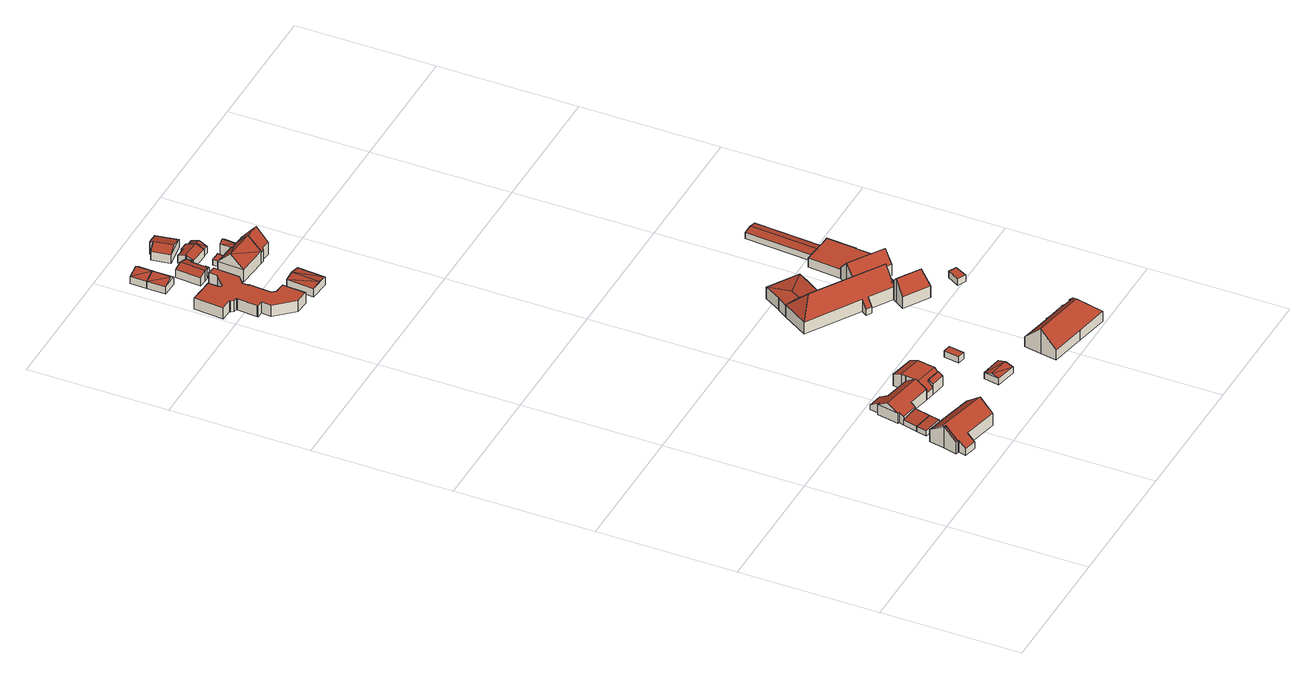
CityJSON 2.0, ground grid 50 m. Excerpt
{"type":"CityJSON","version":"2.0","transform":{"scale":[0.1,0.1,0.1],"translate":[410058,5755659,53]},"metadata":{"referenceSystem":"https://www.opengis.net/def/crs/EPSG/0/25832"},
"CityObjects":{
"building1":{"type":"Building","attributes":{"Gemeindeschluessel":"05515000","Geometrietyp2DReferenz":"3000","function":"51009_1610","roofType":"2100","measuredHeight":8.49},"geometry":[{"type":"Solid","lod":"2","boundaries":[[[[0,1,2,3]],[[4,5,1,0]],[[6,7,5,4]],[[3,2,7,6]],[[4,0,3,6]],[[1,5,7,2]]]],"semantics":{"surfaces":[{"type":"WallSurface"},{"type":"RoofSurface"},{"type":"GroundSurface"}],"values":[[0,0,0,0,1,2]]}}]},
"building2":{"type":"Building","attributes":{"Gemeindeschluessel":"05515000","Geometrietyp2DReferenz":"3000","function":"31001_1000","roofType":"5000","measuredHeight":8.81},"address":[{"country":"Germany","locality":"Münster","thoroughfareNumber":"24","thoroughfareName":"Wersewinkel"}],"geometry":[{"type":"Solid","lod":"2","boundaries":[[[[8,9,10,11]],[[12,13,9,8]],[[14,15,13,12]],[[16,17,15,14]],[[0,1,17,16]],[[3,2,1,0]],[[6,7,2,3]],[[18,19,7,6]],[[20,21,19,18]],[[22,23,21,20]],[[24,25,23,22]],[[11,10,25,24]],[[8,11,26,27,6,3,0,16,14,12]],[[24,22,20,18,27,26]],[[6,27,18]],[[24,26,11]],[[9,13,15,17,1,2,7,19,21,23,25,10]]]],"semantics":{"surfaces":[{"type":"WallSurface"},{"type":"RoofSurface"},{"type":"GroundSurface"}],"values":[[0,0,0,0,0,0,0,0,0,0,0,0,1,1,0,0,2]]}}]},
"building3":{"type":"Building","attributes":{"Gemeindeschluessel":"05515000","Geometrietyp2DReferenz":"3000","function":"31001_2460","roofType":"2100","measuredHeight":2.46},"geometry":[{"type":"Solid","lod":"2","boundaries":[[[[28,29,30,31]],[[32,33,29,28]],[[34,35,33,32]],[[31,30,35,34]],[[32,28,31,34]],[[29,33,35,30]]]],"semantics":{"surfaces":[{"type":"WallSurface"},{"type":"RoofSurface"},{"type":"GroundSurface"}],"values":[[0,0,0,0,1,2]]}}]},
"building4":{"type":"Building","attributes":{"Gemeindeschluessel":"05515000","Geometrietyp2DReferenz":"3000","function":"31001_2460","roofType":"2100","measuredHeight":2.46},"geometry":[{"type":"Solid","lod":"2","boundaries":[[[[32,33,35,34]],[[36,37,33,32]],[[38,39,37,36]],[[34,35,39,38]],[[36,32,34,38]],[[33,37,39,35]]]],"semantics":{"surfaces":[{"type":"WallSurface"},{"type":"RoofSurface"},{"type":"GroundSurface"}],"values":[[0,0,0,0,1,2]]}}]},
"building5":{"type":"Building","attributes":{"Gemeindeschluessel":"05515000","Geometrietyp2DReferenz":"3000","function":"31001_1000","roofType":"5000","measuredHeight":6.45},"address":[{"country":"Germany","locality":"Münster","thoroughfareNumber":"25","thoroughfareName":"Wersewinkel"}],"geometry":[{"type":"Solid","lod":"2","boundaries":[[[[40,41,37,42]],[[43,44,41,40]],[[45,46,44,43]],[[47,48,46,45]],[[49,50,48,47]],[[51,52,50,49]],[[53,54,52,51]],[[55,56,54,53]],[[57,58,56,55]],[[59,60,58,57]],[[61,39,60,59]],[[42,37,39,61]],[[57,62,63,43,40,42,61,59]],[[55,53,51,49,47,45,63,62]],[[43,63,45]],[[55,62,57]],[[41,44,46,48,50,52,54,56,58,60,39,37]]]],"semantics":{"surfaces":[{"type":"WallSurface"},{"type":"RoofSurface"},{"type":"GroundSurface"}],"values":[[0,0,0,0,0,0,0,0,0,0,0,0,1,1,0,0,2]]}}]},
"building6":{"type":"Building","attributes":{"Gemeindeschluessel":"05515000","Geometrietyp2DReferenz":"3000","function":"51009_1610","roofType":"2100","measuredHeight":5.08},"geometry":[{"type":"Solid","lod":"2","boundaries":[[[[64,65,66,67]],[[68,69,65,64]],[[70,71,69,68]],[[67,66,71,70]],[[68,64,67,70]],[[65,69,71,66]]]],"semantics":{"surfaces":[{"type":"WallSurface"},{"type":"RoofSurface"},{"type":"GroundSurface"}],"values":[[0,0,0,0,1,2]]}}]},
"building7":{"type":"Building","attributes":{"Gemeindeschluessel":"05515000","Geometrietyp2DReferenz":"3000","function":"31001_1000","roofType":"9999","measuredHeight":6.04},"address":[{"country":"Germany","locality":"Münster","thoroughfareNumber":"26","thoroughfareName":"Wersewinkel"}],"geometry":[{"type":"Solid","lod":"2","boundaries":[[[[72,73,74,75]],[[76,77,73,72]],[[78,79,77,76]],[[80,81,79,78]],[[82,66,81,80]],[[83,71,66,82]],[[84,69,71,83]],[[85,58,69,84]],[[86,87,58,85]],[[88,56,87,86]],[[89,90,56,88]],[[75,74,90,89]],[[76,72,75,78]],[[85,84,83,82,80,86]],[[89,88,86,80,78,75]],[[73,77,79,81,66,71,69,58,87,56,90,74]]]],"semantics":{"surfaces":[{"type":"WallSurface"},{"type":"RoofSurface"},{"type":"GroundSurface"}],"values":[[0,0,0,0,0,0,0,0,0,0,0,0,1,1,1,2]]}}]},
"building8":{"type":"Building","attributes":{"Gemeindeschluessel":"05515000","Geometrietyp2DReferenz":"3000","function":"51009_1611","roofType":"3100","measuredHeight":3.23},"geometry":[{"type":"Solid","lod":"2","boundaries":[[[[91,92,93,94]],[[95,96,92,91]],[[97,98,96,95]],[[94,93,98,97]],[[91,99,95]],[[97,100,94]],[[94,100,99]],[[99,91,94]],[[100,97,95]],[[95,99,100]],[[92,96,98,93]]]],"semantics":{"surfaces":[{"type":"WallSurface"},{"type":"RoofSurface"},{"type":"GroundSurface"}],"values":[[0,0,0,0,0,0,1,1,1,1,2]]}}]},
"building9":{"type":"Building","attributes":{"Gemeindeschluessel":"05515000","Geometrietyp2DReferenz":"3000","function":"31001_1000","roofType":"1000","measuredHeight":4.36},"address":[{"country":"Germany","locality":"Münster","thoroughfareNumber":"7","thoroughfareName":"Laerer Werseufer"}],"geometry":[{"type":"Solid","lod":"2","boundaries":[[[[101,102,103,104]],[[105,106,102,101]],[[107,108,106,105]],[[109,110,108,107]],[[111,112,110,109]],[[113,114,112,111]],[[115,116,114,113]],[[117,118,116,115]],[[119,120,118,117]],[[121,122,120,119]],[[123,124,122,121]],[[125,126,124,123]],[[127,128,126,125]],[[129,130,128,127]],[[131,132,130,129]],[[133,134,132,131]],[[135,136,134,133]],[[137,138,136,135]],[[139,140,138,137]],[[141,142,140,139]],[[143,144,142,141]],[[145,146,144,143]],[[147,148,146,145]],[[149,150,148,147]],[[151,152,150,149]],[[153,154,152,151]],[[155,156,154,153]],[[104,103,156,155]],[[153,151,149,147,145,143,141,139,137,135,133,131,129,127,125,123,121,119,117,115,113,111,109,107,105,101,104,155]],[[102,106,108,110,112,114,116,118,120,122,124,126,128,130,132,134,136,138,140,142,144,146,148,150,152,154,156,103]]]],"semantics":{"surfaces":[{"type":"WallSurface"},{"type":"RoofSurface"},{"type":"GroundSurface"}],"values":[[0,0,0,0,0,0,0,0,0,0,0,0,0,0,0,0,0,0,0,0,0,0,0,0,0,0,0,0,1,2]]}}]},
"building10":{"type":"Building","attributes":{"Gemeindeschluessel":"05515000","Geometrietyp2DReferenz":"3000","function":"31001_2460","roofType":"1000","measuredHeight":2.41},"geometry":[{"type":"Solid","lod":"2","boundaries":[[[[157,158,159,160]],[[161,162,158,157]],[[163,164,162,161]],[[160,159,164,163]],[[161,157,160,163]],[[158,162,164,159]]]],"semantics":{"surfaces":[{"type":"WallSurface"},{"type":"RoofSurface"},{"type":"GroundSurface"}],"values":[[0,0,0,0,1,2]]}}]},
"building11":{"type":"Building","attributes":{"Gemeindeschluessel":"05515000","Geometrietyp2DReferenz":"3000","function":"31001_2000","roofType":"3100","measuredHeight":4.26},"geometry":[{"type":"Solid","lod":"2","boundaries":[[[[165,166,167,168]],[[169,170,166,165]],[[171,172,170,169]],[[168,167,172,171]],[[165,173,169]],[[171,174,168]],[[165,168,174]],[[174,173,165]],[[173,174,171]],[[171,169,173]],[[166,170,172,167]]]],"semantics":{"surfaces":[{"type":"WallSurface"},{"type":"RoofSurface"},{"type":"GroundSurface"}],"values":[[0,0,0,0,0,0,1,1,1,1,2]]}}]},
"building12":{"type":"Building","attributes":{"Gemeindeschluessel":"05515000","Geometrietyp2DReferenz":"3000","function":"31001_2000","roofType":"3100","measuredHeight":4.28},"geometry":[{"type":"Solid","lod":"2","boundaries":[[[[175,176,172,171]],[[177,178,176,175]],[[168,167,178,177]],[[171,172,167,168]],[[175,179,177]],[[168,174,171]],[[174,179,175]],[[175,171,174]],[[168,177,179]],[[179,174,168]],[[176,178,167,172]]]],"semantics":{"surfaces":[{"type":"WallSurface"},{"type":"RoofSurface"},{"type":"GroundSurface"}],"values":[[0,0,0,0,0,0,1,1,1,1,2]]}}]},
"building13":{"type":"Building","attributes":{"Gemeindeschluessel":"05515000","Geometrietyp2DReferenz":"3000","function":"51009_1610","roofType":"3100","measuredHeight":3.89},"geometry":[{"type":"Solid","lod":"2","boundaries":[[[[180,181,182,183]],[[184,185,181,180]],[[186,187,185,184]],[[183,182,187,186]],[[180,188,184]],[[186,189,183]],[[180,183,189]],[[189,188,180]],[[188,189,186]],[[186,184,188]],[[181,185,187,182]]]],"semantics":{"surfaces":[{"type":"WallSurface"},{"type":"RoofSurface"},{"type":"GroundSurface"}],"values":[[0,0,0,0,0,0,1,1,1,1,2]]}}]},
"building14":{"type":"Building","attributes":{"Gemeindeschluessel":"05515000","Geometrietyp2DReferenz":"3000","function":"51009_1610","roofType":"1000","measuredHeight":2.98},"geometry":[{"type":"Solid","lod":"2","boundaries":[[[[190,191,192,193]],[[194,195,191,190]],[[193,192,195,194]],[[190,193,194]],[[191,195,192]]]],"semantics":{"surfaces":[{"type":"WallSurface"},{"type":"RoofSurface"},{"type":"GroundSurface"}],"values":[[0,0,0,1,2]]}}]},
"building15":{"type":"Building","attributes":{"Gemeindeschluessel":"05515000","Geometrietyp2DReferenz":"3000","function":"31001_2000"},"children":["building15-1","building15-2"]},
"building15-1":{"type":"BuildingPart","attributes":{"roofType":"3100","measuredHeight":4.33},"parents":["building15"],"geometry":[{"type":"Solid","lod":"2","boundaries":[[[[196,197,198,199,200,201,202,203,204,205,206]],[[207,196,206,208]],[[209,197,196,207]],[[210,198,197,209]],[[211,199,198,210]],[[212,213,200,199,211]],[[214,201,214,215]],[[202,216,217]],[[218,203,202,217]],[[219,204,203,218]],[[220,205,204,219]],[[208,206,205,220]],[[217,215,212,211,210,218]],[[209,207,208,220,219,218,210]],[[213,212,215,214]],[[201,200,213,214]],[[214,215,217,216]],[[202,201,214,216]]]],"semantics":{"surfaces":[{"type":"GroundSurface"},{"type":"WallSurface"},{"type":"RoofSurface"},{"type":"ClosureSurface"}],"values":[[0,1,1,1,1,1,1,1,1,1,1,1,2,2,1,3,1,3]]}}]},
"building15-2":{"type":"BuildingPart","attributes":{"roofType":"5000","measuredHeight":4.23},"parents":["building15"],"geometry":[{"type":"MultiSurface","lod":"2","boundaries":[[[221,222,201,214]],[[223,224,222,221]],[[225,226,224,223]],[[227,228,226,225]],[[229,230,228,227]],[[231,232,230,229]],[[233,234,232,231]],[[235,236,234,233]],[[237,238,236,235]],[[216,202,238,237]],[[231,229,227,233]],[[225,223,221,214,213,214,216,237,235,233,227]],[[201,200,201,222,224,226,228,230,232,234,236,238,202]],[[202,216,214,201]],[[201,214,213,200]]],"semantics":{"surfaces":[{"type":"WallSurface"},{"type":"RoofSurface"},{"type":"GroundSurface"},{"type":"ClosureSurface"}],"values":[0,0,0,0,0,0,0,0,0,0,1,1,2,3,3]}}]},
"building16":{"type":"Building","attributes":{"Gemeindeschluessel":"05515000","Geometrietyp2DReferenz":"3000","function":"31001_2000","roofType":"1000","measuredHeight":2.2},"geometry":[{"type":"Solid","lod":"2","boundaries":[[[[239,240,241,242]],[[243,244,240,239]],[[245,246,244,243]],[[242,241,246,245]],[[243,239,242,245]],[[240,244,246,241]]]],"semantics":{"surfaces":[{"type":"WallSurface"},{"type":"RoofSurface"},{"type":"GroundSurface"}],"values":[[0,0,0,0,1,2]]}}]},
"building17":{"type":"Building","attributes":{"Gemeindeschluessel":"05515000","Geometrietyp2DReferenz":"3000","function":"31001_1000","roofType":"5000","measuredHeight":9.8},"address":[{"country":"Germany","locality":"Münster","thoroughfareNumber":"18","thoroughfareName":"Wersewinkel"},{"country":"Germany","locality":"Münster","thoroughfareNumber":"203","thoroughfareName":"Münsterstraße"}],"geometry":[{"type":"Solid","lod":"2","boundaries":[[[[247,248,249,250]],[[251,252,248,247]],[[253,254,252,251]],[[255,256,254,253]],[[257,258,256,255]],[[259,260,258,257]],[[261,262,260,259]],[[263,264,262,261]],[[265,266,264,263]],[[267,268,266,265]],[[269,270,268,267]],[[271,272,270,269]],[[273,274,272,271]],[[275,276,274,273]],[[277,278,276,275]],[[279,280,278,277]],[[281,282,280,279]],[[283,284,282,281]],[[250,249,284,283]],[[277,275,273,285,279]],[[271,269,267,265,263,261,259,257,255,253,251,247,250,285,273]],[[283,281,279,285,250]],[[248,252,254,256,258,260,262,264,266,268,270,272,274,276,278,280,282,284,249]]]],"semantics":{"surfaces":[{"type":"WallSurface"},{"type":"RoofSurface"},{"type":"GroundSurface"}],"values":[[0,0,0,0,0,0,0,0,0,0,0,0,0,0,0,0,0,0,0,1,1,1,2]]}}]},
"building18":{"type":"Building","attributes":{"Gemeindeschluessel":"05515000","Geometrietyp2DReferenz":"3000","function":"31001_2000"},"children":["building18-1","building18-2","building18-3","building18-4"]},
"building18-1":{"type":"BuildingPart","attributes":{"roofType":"5000","measuredHeight":5.64},"parents":["building18"],"geometry":[{"type":"Solid","lod":"2","boundaries":[[[[286,287,288,289]],[[290,291,287,286]],[[292,293,291,290]],[[292,294,289]],[[292,290,295]],[[295,294,292]],[[294,295,286]],[[286,289,294]],[[295,290,286]],[[288,287,291,293]],[[289,288,293,292]]]],"semantics":{"surfaces":[{"type":"WallSurface"},{"type":"RoofSurface"},{"type":"GroundSurface"},{"type":"ClosureSurface"}],"values":[[0,0,0,1,1,1,1,1,0,2,3]]}}]},
"building18-2":{"type":"BuildingPart","attributes":{"roofType":"1000","measuredHeight":2.82},"parents":["building18"],"geometry":[{"type":"Solid","lod":"2","boundaries":[[[[296,297,298,299]],[[300,301,297,296]],[[302,303,304,305]],[[299,298,303,302]],[[305,306,300,296,299,302]],[[297,301,307,304,303,298]],[[307,306,305,304]],[[301,300,306,307]]]],"semantics":{"surfaces":[{"type":"WallSurface"},{"type":"RoofSurface"},{"type":"GroundSurface"},{"type":"ClosureSurface"}],"values":[[0,0,0,0,1,2,3,3]]}}]},
"building18-3":{"type":"BuildingPart","attributes":{"roofType":"3100","measuredHeight":9.42},"parents":["building18"],"geometry":[{"type":"Solid","lod":"2","boundaries":[[[[308,309,310,311]],[[312,313,293,314]],[[315,316,313,312]],[[317,305,304,316,315]],[[318,319,301,300,320]],[[311,310,319,318]],[[317,315,312,314,321,322,323]],[[324,308,311,318,320,323,322]],[[309,325,293,313,316,304,307,301,319,310]],[[309,308,324,326,325]],[[324,322,326]],[[293,325,326,321,314]],[[326,322,321]],[[305,317,323,306]],[[304,305,306,307]],[[300,306,323,320]],[[306,300,301,307]]]],"semantics":{"surfaces":[{"type":"WallSurface"},{"type":"RoofSurface"},{"type":"GroundSurface"},{"type":"ClosureSurface"}],"values":[[0,0,0,0,0,0,1,1,2,3,3,3,3,0,3,0,3]]}}]},
"building18-4":{"type":"BuildingPart","attributes":{"roofType":"3100","measuredHeight":9.42},"parents":["building18"],"geometry":[{"type":"Solid","lod":"2","boundaries":[[[[314,293,292]],[[327,328,309,308,329]],[[330,331,328,327]],[[289,288,331,330]],[[292,332,322]],[[292,289,330,332]],[[322,332,329]],[[332,327,329]],[[332,330,327]],[[293,325,309,328,331,288]],[[292,293,288,289]],[[308,324,329]],[[314,292,321]],[[308,309,325,326,324]],[[325,293,314,321,326]],[[322,321,292]],[[322,329,324]],[[322,324,326]],[[322,326,321]]]],"semantics":{"surfaces":[{"type":"WallSurface"},{"type":"RoofSurface"},{"type":"GroundSurface"},{"type":"ClosureSurface"}],"values":[[0,0,0,0,1,1,1,1,0,2,3,0,0,3,3,0,0,3,3]]}}]},
"building19":{"type":"Building","attributes":{"Gemeindeschluessel":"05515000","Geometrietyp2DReferenz":"3000","function":"31001_2000","roofType":"5000","measuredHeight":4.95},"geometry":[{"type":"Solid","lod":"2","boundaries":[[[[333,334,335,336]],[[337,338,334,333]],[[339,340,338,337]],[[341,342,340,339]],[[343,344,342,341]],[[336,335,344,343]],[[336,343,345,346,337,333]],[[341,339,346,345]],[[337,346,339]],[[341,345,343]],[[334,338,340,342,344,335]]]],"semantics":{"surfaces":[{"type":"WallSurface"},{"type":"RoofSurface"},{"type":"GroundSurface"}],"values":[[0,0,0,0,0,0,1,1,0,0,2]]}}]},
"building20":{"type":"Building","attributes":{"Gemeindeschluessel":"05515000","Geometrietyp2DReferenz":"3000","function":"51009_1610","roofType":"3100","measuredHeight":3.86},"geometry":[{"type":"Solid","lod":"2","boundaries":[[[[211,347,348,349]],[[209,350,347,211]],[[351,352,350,209]],[[349,348,352,351]],[[211,210,209]],[[351,353,349]],[[349,353,210]],[[210,211,349]],[[353,351,209]],[[209,210,353]],[[347,350,352,348]]]],"semantics":{"surfaces":[{"type":"WallSurface"},{"type":"RoofSurface"},{"type":"GroundSurface"}],"values":[[0,0,0,0,0,0,1,1,1,1,2]]}}]},
"building21":{"type":"Building","attributes":{"name":"Haus Kinnebrock","Gemeindeschluessel":"05515000","Geometrietyp2DReferenz":"3000","function":"31001_2000"},"address":[{"country":"Germany","locality":"Münster","thoroughfareNumber":"9","thoroughfareName":"Auf der Laer"}],"children":["building21-1","building21-2","building21-3"]},
"building21-1":{"type":"BuildingPart","attributes":{"roofType":"5000","measuredHeight":5.74},"parents":["building21"],"geometry":[{"type":"Solid","lod":"2","boundaries":[[[[354,355,356,357]],[[358,359,355,354]],[[360,361,359,358]],[[362,363,361,360]],[[364,365,363,362]],[[366,367,365,364]],[[368,369,367,366]],[[360,370,362]],[[358,354,357,371,372,370,360]],[[373,368,366,364,362,370,372]],[[374,356,355,359,361,363,365,367,369]],[[373,372,375]],[[369,368,373,375,374]],[[375,372,371]],[[375,371,357,356,374]]]],"semantics":{"surfaces":[{"type":"WallSurface"},{"type":"RoofSurface"},{"type":"GroundSurface"},{"type":"ClosureSurface"}],"values":[[0,0,0,0,0,0,0,1,1,1,2,0,3,0,3]]}}]},
"building21-2":{"type":"BuildingPart","attributes":{"roofType":"1000","measuredHeight":3.25},"parents":["building21"],"geometry":[{"type":"Solid","lod":"2","boundaries":[[[[376,377,378,379]],[[380,381,377,376]],[[382,383,381,380]],[[380,376,379,384,382]],[[377,381,383,385,378]],[[385,384,379,378]],[[383,382,384,385]]]],"semantics":{"surfaces":[{"type":"WallSurface"},{"type":"RoofSurface"},{"type":"GroundSurface"},{"type":"ClosureSurface"}],"values":[[0,0,0,1,2,3,3]]}}]},
"building21-3":{"type":"BuildingPart","attributes":{"roofType":"5000","measuredHeight":10.62},"parents":["building21"],"geometry":[{"type":"Solid","lod":"2","boundaries":[[[[386,387,388,389]],[[390,378,387,386]],[[379,378,390]],[[383,382,391]],[[392,393,383,391]],[[394,395,393,392]],[[396,397,395,394]],[[398,399,397,396]],[[400,401,399,398]],[[402,403,401,400]],[[404,405,403,402]],[[406,356,405,404]],[[357,356,406]],[[407,408,369,368,409]],[[389,388,408,407]],[[404,410,406]],[[402,400,398,396,394,392,391,411,410,404]],[[390,386,389,407,409,373,375,371,406,410,411]],[[387,378,385,383,393,395,397,399,401,403,405,356,374,369,408,388]],[[379,390,411,384]],[[378,379,384,385]],[[382,384,411,391]],[[384,382,383,385]],[[357,406,371]],[[373,409,368]],[[374,375,373,368,369]],[[356,357,371,375,374]]]],"semantics":{"surfaces":[{"type":"WallSurface"},{"type":"RoofSurface"},{"type":"GroundSurface"},{"type":"ClosureSurface"}],"values":[[0,0,0,0,0,0,0,0,0,0,0,0,0,0,0,1,1,1,2,0,3,0,3,0,0,3,3]]}}]},
"building22":{"type":"Building","attributes":{"Gemeindeschluessel":"05515000","Geometrietyp2DReferenz":"3000","function":"31001_2000","roofType":"3100","measuredHeight":9.21},"geometry":[{"type":"Solid","lod":"2","boundaries":[[[[412,395,413,414]],[[415,393,395,412]],[[416,383,393,415]],[[417,381,383,416]],[[418,419,381,417]],[[420,421,419,418]],[[422,423,421,420]],[[424,425,423,422]],[[414,413,425,424]],[[418,417,416,415,412,414,420]],[[424,422,420,414]],[[395,393,383,381,419,421,423,425,413]]]],"semantics":{"surfaces":[{"type":"WallSurface"},{"type":"RoofSurface"},{"type":"GroundSurface"}],"values":[[0,0,0,0,0,0,0,0,0,1,1,2]]}}]},
"building23":{"type":"Building","attributes":{"Gemeindeschluessel":"05515000","Geometrietyp2DReferenz":"3000","function":"31001_1000","roofType":"3100","measuredHeight":8.53},"geometry":[{"type":"Solid","lod":"2","boundaries":[[[[426,427,428,389]],[[429,430,427,426]],[[431,432,430,429]],[[433,434,432,431]],[[435,436,434,433]],[[437,438,436,435]],[[439,440,438,437]],[[389,428,440,439]],[[433,431,429,426,435]],[[389,439,437,435,426]],[[427,430,432,434,436,438,440,428]]]],"semantics":{"surfaces":[{"type":"WallSurface"},{"type":"RoofSurface"},{"type":"GroundSurface"}],"values":[[0,0,0,0,0,0,0,0,1,1,2]]}}]},
"building24":{"type":"Building","attributes":{"Gemeindeschluessel":"05515000","Geometrietyp2DReferenz":"3000","function":"31001_2460","roofType":"1000","measuredHeight":2.61},"geometry":[{"type":"Solid","lod":"2","boundaries":[[[[441,442,443,444]],[[445,446,442,441]],[[447,448,446,445]],[[444,443,448,447]],[[445,441,444,447]],[[442,446,448,443]]]],"semantics":{"surfaces":[{"type":"WallSurface"},{"type":"RoofSurface"},{"type":"GroundSurface"}],"values":[[0,0,0,0,1,2]]}}]},
"building25":{"type":"Building","attributes":{"Gemeindeschluessel":"05515000","Geometrietyp2DReferenz":"3000","function":"31001_2000","roofType":"1000","measuredHeight":3.62},"geometry":[{"type":"Solid","lod":"2","boundaries":[[[[449,450,451,452]],[[453,454,450,449]],[[455,456,454,453]],[[457,458,456,455]],[[459,460,458,457]],[[461,462,460,459]],[[463,464,462,461]],[[452,451,464,463]],[[461,459,457,455,453,449,452,463]],[[450,454,456,458,460,462,464,451]]]],"semantics":{"surfaces":[{"type":"WallSurface"},{"type":"RoofSurface"},{"type":"GroundSurface"}],"values":[[0,0,0,0,0,0,0,0,1,2]]}}]},
"building26":{"type":"Building","attributes":{"Gemeindeschluessel":"05515000","Geometrietyp2DReferenz":"3000","function":"31001_2000","roofType":"3100","measuredHeight":2.97},"geometry":[{"type":"Solid","lod":"2","boundaries":[[[[465,466,467,468]],[[469,470,466,465]],[[471,472,470,469]],[[473,474,472,471]],[[475,476,474,473]],[[477,478,476,475]],[[479,480,478,477]],[[468,467,480,479]],[[473,471,469,465,468,475]],[[479,477,475,468]],[[466,470,472,474,476,478,480,467]]]],"semantics":{"surfaces":[{"type":"WallSurface"},{"type":"RoofSurface"},{"type":"GroundSurface"}],"values":[[0,0,0,0,0,0,0,0,1,1,2]]}}]}
},
"vertices":[
[346,124,73],[346,124,26],[358,172,26],[358,172,111],[338,126,73],[338,126,26],[350,174,111],[350,174,26],
[397,113,73],[397,113,26],[524,84,26],[524,84,73],[391,85,51],[391,85,26],[345,96,51],[345,96,26],[351,123,73],[351,123,26],[362,229,74],[362,229,26],[423,215,74],[423,215,26],[424,216,73],[424,216,26],[549,187,74],[549,187,26],[536,135,114],[350,178,114],
[382,251,47],[382,251,27],[447,236,27],[447,236,52],[392,289,47],[392,289,27],[456,274,52],[456,274,27],
[405,342,47],[405,342,27],[469,331,52],[469,331,27],
[410,359,68],[410,359,27],[405,342,58],[404,360,68],[404,360,27],[419,440,67],[419,440,27],[427,438,67],[427,438,27],[433,473,45],[433,473,27],[483,463,45],[483,463,27],[477,429,67],[477,429,27],[570,411,67],[570,411,27],[555,332,68],[555,332,27],[473,347,68],[473,347,27],[469,331,58],[563,373,91],[412,401,91],
[642,315,67],[642,315,27],[646,333,27],[646,333,78],[590,325,67],[590,325,27],[593,343,78],[593,343,27],
[578,459,73],[578,459,27],[572,428,27],[572,428,86],[667,442,72],[667,442,27],[661,411,86],[661,411,27],[649,347,87],[649,347,27],[646,333,72],[593,343,73],[590,325,53],[555,332,53],[561,364,87],[561,364,27],[570,411,87],[569,411,87],[569,411,27],
[726,158,50],[726,158,25],[802,144,25],[802,144,50],[737,214,50],[737,214,25],[812,201,50],[812,201,25],[732,186,58],[807,172,58],
[65,2523,59],[65,2523,15],[60,2453,15],[60,2453,59],[65,2527,59],[65,2527,15],[52,2528,59],[52,2528,15],[44,2538,59],[44,2538,15],[44,2542,59],[44,2542,15],[2,2544,59],[2,2544,15],[9,2650,59],[9,2650,15],[100,2643,59],[100,2643,15],[98,2604,59],[98,2604,15],[105,2596,59],[105,2596,15],[148,2633,59],[148,2633,15],[150,2664,59],[150,2664,15],[180,2661,59],[180,2661,15],[173,2568,59],[173,2568,15],[146,2545,59],[146,2545,15],[145,2521,59],[145,2521,15],[148,2521,59],[148,2521,15],[148,2517,59],[148,2517,15],[143,2447,59],[143,2447,15],[143,2441,59],[143,2441,15],[154,2428,59],[154,2428,15],[192,2425,59],[192,2425,15],[186,2341,59],[186,2341,15],[139,2344,59],[139,2344,15],[79,2411,59],[79,2411,15],[82,2447,59],[82,2447,15],[59,2448,59],[59,2448,15],
[813,373,50],[813,373,25],[785,378,25],[785,378,50],[803,318,50],[803,318,25],[775,323,50],[775,323,25],
[108,2767,37],[108,2767,8],[110,2835,8],[110,2835,37],[50,2769,37],[50,2769,8],[51,2836,37],[51,2836,8],[89,2768,51],[90,2835,51],
[52,2895,37],[52,2895,8],[111,2893,37],[111,2893,8],[91,2894,51],
[298,2324,50],[298,2324,18],[305,2425,18],[305,2425,50],[225,2330,50],[225,2330,18],[234,2430,50],[234,2430,18],[261,2327,57],[269,2428,57],
[177,2683,46],[177,2683,17],[192,2682,17],[192,2682,46],[193,2696,46],[193,2696,17],
[280,2807,11],[280,2797,11],[277,2768,11],[275,2739,11],[207,2744,11],[207,2750,11],[209,2771,11],[209,2773,11],[211,2802,11],[250,2800,11],[250,2809,11],[280,2807,39],[250,2809,39],[280,2797,42],[277,2768,54],[275,2739,42],[207,2744,42],[207,2744,40],[207,2750,40],[207,2750,45],[209,2771,40],[209,2771,53],[209,2773,54],[211,2802,42],[250,2800,42],
[197,2750,43],[197,2750,11],[193,2696,43],[193,2696,11],[177,2683,49],[177,2683,11],[164,2683,53],[164,2683,11],[132,2685,43],[132,2685,11],[139,2776,43],[139,2776,11],[170,2774,53],[170,2774,11],[199,2772,43],[199,2772,11],[198,2771,43],[198,2771,11],
[278,2693,38],[278,2693,16],[243,2695,16],[243,2695,38],[275,2663,38],[275,2663,16],[241,2666,38],[241,2666,16],
[945,170,62],[945,170,25],[933,109,25],[933,109,123],[1072,146,61],[1072,146,25],[1073,154,53],[1073,154,25],[1078,153,53],[1078,153,25],[1077,145,61],[1077,145,25],[1150,131,61],[1150,131,25],[1152,139,52],[1152,139,25],[1157,138,52],[1157,138,25],[1154,125,65],[1154,125,25],[1191,118,65],[1191,118,25],[1194,131,52],[1194,131,25],[1199,130,52],[1199,130,25],[1198,121,61],[1198,121,25],[1197,117,61],[1197,117,25],[1193,117,65],[1193,117,25],[1170,1,65],[1170,1,25],[1050,24,64],[1050,24,25],[922,49,63],[922,49,25],[1124,71,123],
[297,2694,64],[297,2694,16],[294,2653,16],[294,2653,64],[325,2692,64],[325,2692,16],[322,2651,64],[322,2651,16],[307,2644,73],[311,2693,73],
[369,2558,45],[369,2558,16],[391,2576,16],[391,2576,45],[369,2559,45],[369,2559,16],[396,2642,45],[396,2642,16],[376,2643,16],[376,2643,45],[373,2603,45],[373,2603,16],
[315,2558,59],[315,2558,16],[329,2557,16],[329,2557,59],[366,2648,60],[366,2648,16],[322,2651,59],[366,2644,64],[366,2644,16],[376,2643,64],[335,2561,64],[335,2561,16],[369,2559,64],[322,2647,64],[319,2606,111],[373,2603,111],[316,2562,64],[319,2606,16],[319,2606,64],
[203,2567,64],[203,2567,16],[315,2558,64],[209,2660,64],[209,2660,16],[206,2613,111],
[221,2894,56],[221,2894,9],[192,2889,9],[192,2889,43],[219,2904,57],[219,2904,9],[280,2915,37],[280,2915,9],[293,2836,37],[293,2836,9],[204,2821,43],[204,2821,9],[237,2827,58],[223,2905,58],
[275,2739,15],[294,2737,15],[294,2737,42],[280,2797,15],[299,2796,42],[299,2796,15],[297,2767,54],
[790,962,66],[790,962,20],[768,927,20],[768,927,66],[791,961,66],[791,961,20],[828,1023,66],[828,1023,20],[936,957,66],[936,957,20],[917,927,66],[917,927,20],[918,926,66],[918,926,20],[875,859,66],[875,859,20],[831,936,77],[774,924,68],[809,901,77],[863,867,68],[809,901,20],[809,901,68],
[1063,706,53],[1063,706,20],[1041,720,20],[1041,720,53],[1036,662,53],[1036,662,20],[1013,676,53],[1013,676,20],[1028,698,53],[1028,698,20],
[1056,743,69],[1056,743,20],[982,791,20],[982,791,68],[1041,720,99],[1013,676,97],[1000,654,69],[1000,654,20],[997,655,69],[997,655,20],[915,707,69],[915,707,20],[903,688,44],[903,688,20],[884,699,44],[884,699,20],[896,718,68],[896,718,20],[710,835,67],[710,835,20],[768,927,67],[876,859,68],[876,859,20],[875,859,68],[783,853,126],[1028,698,126],
[997,655,95],[989,643,20],[989,643,112],[1000,654,95],[1013,676,65],[1036,662,66],[1084,631,66],[1084,631,20],[1070,593,112],[1070,593,20],[1057,554,66],[1057,554,20],[967,609,65],[967,609,20],
[1001,822,109],[1001,822,24],[982,791,24],[1020,852,68],[1020,852,24],[1134,780,68],[1134,780,24],[1142,774,68],[1142,774,24],[1123,744,109],[1123,744,24],[1104,713,68],[1104,713,24],[1056,743,68],[1056,743,24],
[1151,502,46],[1151,502,20],[1179,487,20],[1179,487,46],[1176,546,46],[1176,546,20],[1203,532,46],[1203,532,20],
[1020,852,61],[1020,852,25],[1134,780,25],[1134,780,61],[1029,971,61],[1029,971,25],[1060,969,61],[1060,969,25],[1118,964,61],[1118,964,25],[1149,962,61],[1149,962,25],[1141,855,61],[1141,855,25],[1140,856,61],[1140,856,25],
[1060,969,51],[1060,969,27],[1089,966,27],[1089,966,57],[1078,1215,51],[1078,1215,27],[1106,1212,57],[1106,1212,27],[1106,1211,57],[1106,1211,27],[1107,1211,57],[1107,1211,27],[1136,1210,51],[1136,1210,27],[1118,964,51],[1118,964,27]
]}
